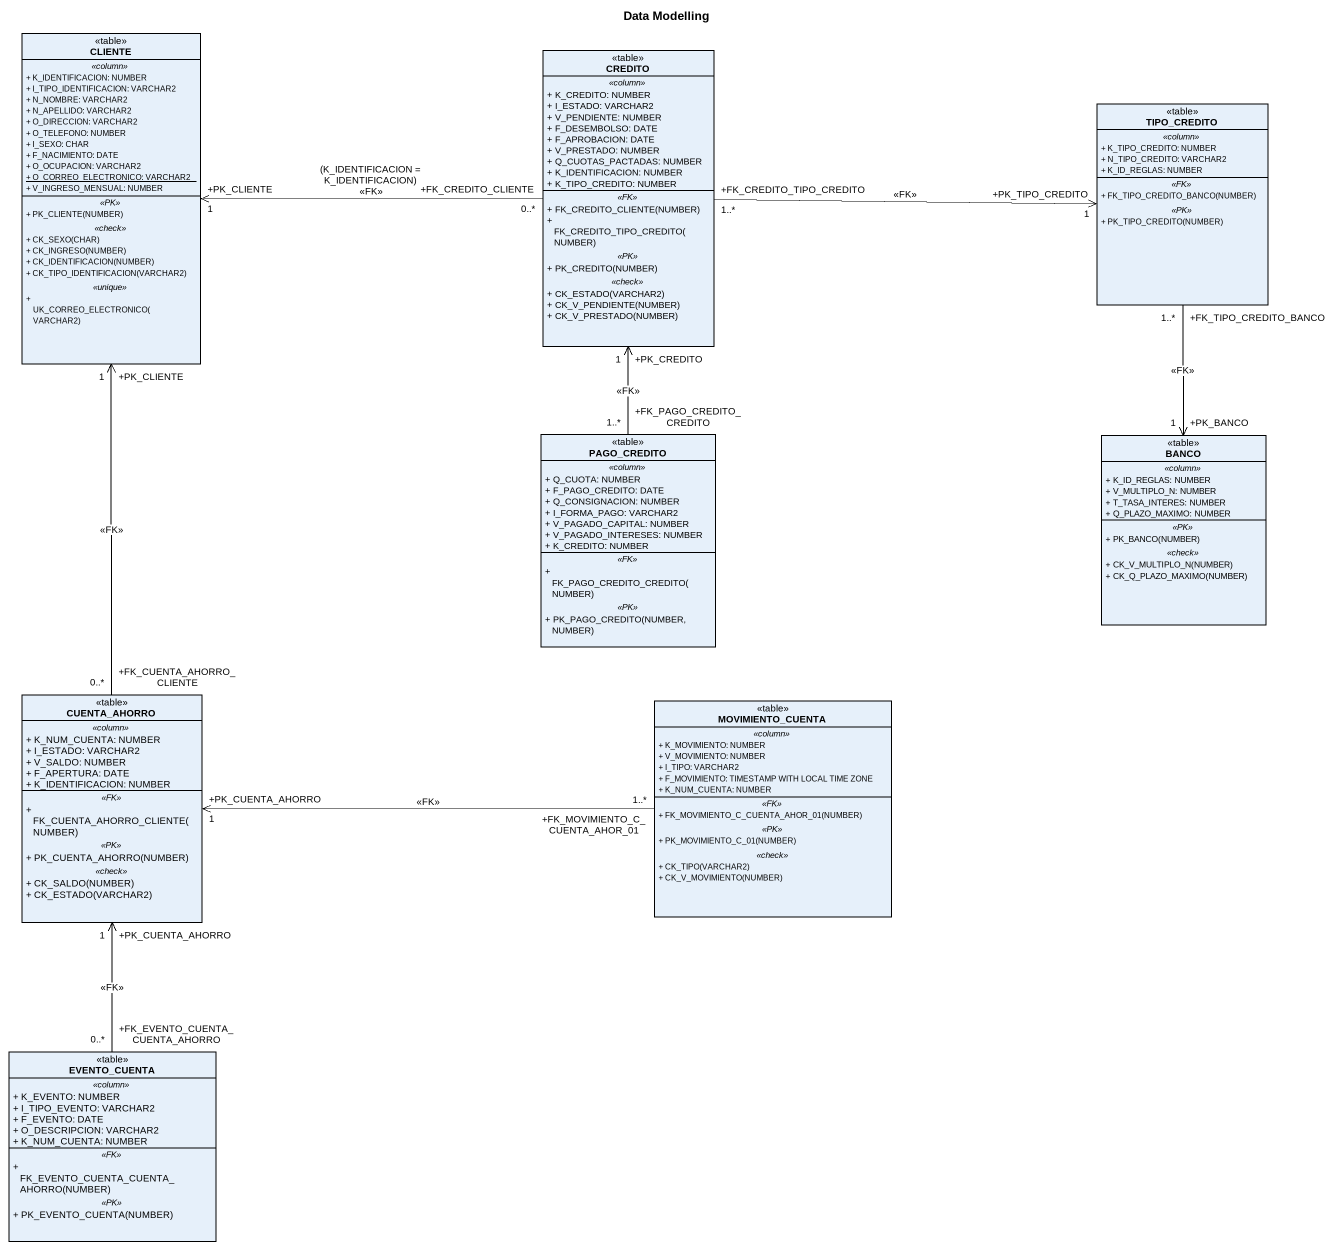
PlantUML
@startuml
title Data Modelling
hide circle
hide empty members
skinparam classAttributeIconSize 0
class CLIENTE <<table>> {
  .. <<column>> ..
  + K_IDENTIFICACION: NUMBER
  + I_TIPO_IDENTIFICACION: VARCHAR2
  + N_NOMBRE: VARCHAR2
  + N_APELLIDO: VARCHAR2
  + O_DIRECCION: VARCHAR2
  + O_TELEFONO: NUMBER
  + I_SEXO: CHAR
  + F_NACIMIENTO: DATE
  + O_OCUPACION: VARCHAR2
  {static} + O_CORREO_ELECTRONICO: VARCHAR2
  + V_INGRESO_MENSUAL: NUMBER
  .. <<PK>> ..
  + PK_CLIENTE(NUMBER)
  .. <<check>> ..
  + CK_SEXO(CHAR)
  + CK_INGRESO(NUMBER)
  + CK_IDENTIFICACION(NUMBER)
  + CK_TIPO_IDENTIFICACION(VARCHAR2)
  .. <<unique>> ..
  + UK_CORREO_ELECTRONICO(VARCHAR2)
}
class CREDITO <<table>> {
  .. <<column>> ..
  + K_CREDITO: NUMBER
  + I_ESTADO: VARCHAR2
  + V_PENDIENTE: NUMBER
  + F_DESEMBOLSO: DATE
  + F_APROBACION: DATE
  + V_PRESTADO: NUMBER
  + Q_CUOTAS_PACTADAS: NUMBER
  + K_IDENTIFICACION: NUMBER
  + K_TIPO_CREDITO: NUMBER
  .. <<FK>> ..
  + FK_CREDITO_CLIENTE(NUMBER)
  + FK_CREDITO_TIPO_CREDITO(NUMBER)
  .. <<PK>> ..
  + PK_CREDITO(NUMBER)
  .. <<check>> ..
  + CK_ESTADO(VARCHAR2)
  + CK_V_PENDIENTE(NUMBER)
  + CK_V_PRESTADO(NUMBER)
}
class TIPO_CREDITO <<table>> {
  .. <<column>> ..
  + K_TIPO_CREDITO: NUMBER
  + N_TIPO_CREDITO: VARCHAR2
  + K_ID_REGLAS: NUMBER
  .. <<FK>> ..
  + FK_TIPO_CREDITO_BANCO(NUMBER)
  .. <<PK>> ..
  + PK_TIPO_CREDITO(NUMBER)
}
class PAGO_CREDITO <<table>> {
  .. <<column>> ..
  + Q_CUOTA: NUMBER
  + F_PAGO_CREDITO: DATE
  + Q_CONSIGNACION: NUMBER
  + I_FORMA_PAGO: VARCHAR2
  + V_PAGADO_CAPITAL: NUMBER
  + V_PAGADO_INTERESES: NUMBER
  + K_CREDITO: NUMBER
  .. <<FK>> ..
  + FK_PAGO_CREDITO_CREDITO(NUMBER)
  .. <<PK>> ..
  + PK_PAGO_CREDITO(NUMBER, NUMBER)
}
class BANCO <<table>> {
  .. <<column>> ..
  + K_ID_REGLAS: NUMBER
  + V_MULTIPLO_N: NUMBER
  + T_TASA_INTERES: NUMBER
  + Q_PLAZO_MAXIMO: NUMBER
  .. <<PK>> ..
  + PK_BANCO(NUMBER)
  .. <<check>> ..
  + CK_V_MULTIPLO_N(NUMBER)
  + CK_Q_PLAZO_MAXIMO(NUMBER)
}
class CUENTA_AHORRO <<table>> {
  .. <<column>> ..
  + K_NUM_CUENTA: NUMBER
  + I_ESTADO: VARCHAR2
  + V_SALDO: NUMBER
  + F_APERTURA: DATE
  + K_IDENTIFICACION: NUMBER
  .. <<FK>> ..
  + FK_CUENTA_AHORRO_CLIENTE(NUMBER)
  .. <<PK>> ..
  + PK_CUENTA_AHORRO(NUMBER)
  .. <<check>> ..
  + CK_SALDO(NUMBER)
  + CK_ESTADO(VARCHAR2)
}
class MOVIMIENTO_CUENTA <<table>> {
  .. <<column>> ..
  + K_MOVIMIENTO: NUMBER
  + V_MOVIMIENTO: NUMBER
  + I_TIPO: VARCHAR2
  + F_MOVIMIENTO: TIMESTAMP WITH LOCAL TIME ZONE
  + K_NUM_CUENTA: NUMBER
  .. <<FK>> ..
  + FK_MOVIMIENTO_C_CUENTA_AHOR_01(NUMBER)
  .. <<PK>> ..
  + PK_MOVIMIENTO_C_01(NUMBER)
  .. <<check>> ..
  + CK_TIPO(VARCHAR2)
  + CK_V_MOVIMIENTO(NUMBER)
}
class EVENTO_CUENTA <<table>> {
  .. <<column>> ..
  + K_EVENTO: NUMBER
  + I_TIPO_EVENTO: VARCHAR2
  + F_EVENTO: DATE
  + O_DESCRIPCION: VARCHAR2
  + K_NUM_CUENTA: NUMBER
  .. <<FK>> ..
  + FK_EVENTO_CUENTA_CUENTA_AHORRO(NUMBER)
  .. <<PK>> ..
  + PK_EVENTO_CUENTA(NUMBER)
}
CREDITO "+FK_CREDITO_CLIENTE\n0..*" -left-> "+PK_CLIENTE\n1" CLIENTE : (K_IDENTIFICACION = K_IDENTIFICACION)\n<<FK>>
CREDITO "+FK_CREDITO_TIPO_CREDITO\n1..*" -right-> "+PK_TIPO_CREDITO\n1" TIPO_CREDITO : <<FK>>
TIPO_CREDITO "+FK_TIPO_CREDITO_BANCO\n1..*" --> "+PK_BANCO\n1" BANCO : <<FK>>
PAGO_CREDITO "+FK_PAGO_CREDITO_CREDITO\n1..*" -up-> "+PK_CREDITO\n1" CREDITO : <<FK>>
CUENTA_AHORRO "+FK_CUENTA_AHORRO_CLIENTE\n0..*" -up-> "+PK_CLIENTE\n1" CLIENTE : <<FK>>
MOVIMIENTO_CUENTA "+FK_MOVIMIENTO_C_CUENTA_AHOR_01\n1..*" -left-> "+PK_CUENTA_AHORRO\n1" CUENTA_AHORRO : <<FK>>
EVENTO_CUENTA "+FK_EVENTO_CUENTA_CUENTA_AHORRO\n0..*" -up-> "+PK_CUENTA_AHORRO\n1" CUENTA_AHORRO : <<FK>>
@enduml
